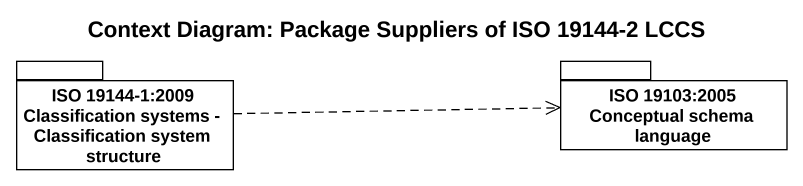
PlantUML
@startuml
title Context Diagram: Package Suppliers of ISO 19144-2 LCCS
package "ISO 19144-1:2009 Classification systems - Classification system structure" as ISO_19144_1_2009 {
}
package "ISO 19103:2005 Conceptual schema language" as ISO_19103_2005_Conceptual {
}
ISO_19144_1_2009 .right.> ISO_19103_2005_Conceptual
@enduml
